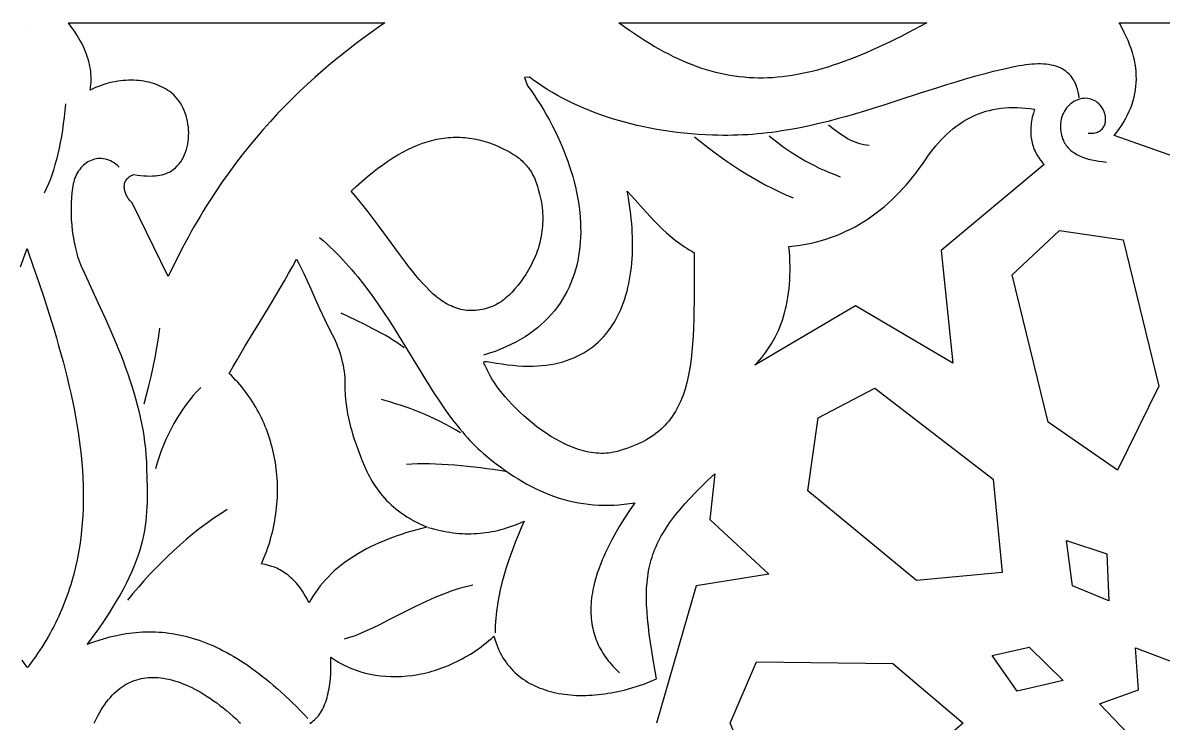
# Model space of a CAD drawing. Extents: x -332 to 348, y -263 to 352.
# Drawn here: x -137.66 to -92.25, y 264.11 to 292 of the extents above; entities that cross this region are included whole.
import ezdxf

# ---------------------------------------------------------------- set-up
doc = ezdxf.new("R2010")
doc.units = 0
doc.layers.add('LAYER_1', color=18, linetype='CONTINUOUS')
doc.layers.add('LAYER_2', color=174, linetype='CONTINUOUS')

msp = doc.modelspace()

# ---------------------------------------------------------------- linework, layer by layer
at = {"layer": 'LAYER_1'}
for points in [[(-123.465, 291.848), (-123.793, 291.616), (-124.118, 291.379), (-124.442, 291.137), (-124.762, 290.889), (-125.08, 290.636), (-125.395, 290.377), (-125.708, 290.112), (-126.017, 289.841), (-126.324, 289.563), (-126.627, 289.279), (-126.927, 288.989), (-127.223, 288.691), (-127.516, 288.386), (-127.806, 288.073), (-128.092, 287.753), (-128.374, 287.425), (-128.652, 287.089), (-128.926, 286.745), (-129.197, 286.392), (-129.463, 286.031), (-129.725, 285.661), (-129.982, 285.281), (-130.235, 284.893), (-130.36, 284.695), (-130.484, 284.495), (-130.606, 284.292), (-130.728, 284.087), (-130.848, 283.879), (-130.967, 283.669), (-131.085, 283.456), (-131.201, 283.241), (-131.316, 283.023), (-131.431, 282.803), (-131.543, 282.58), (-131.655, 282.354), (-131.765, 282.126), (-131.874, 281.895), (-133.315, 284.831), (-133.351, 284.867), (-133.386, 284.904), (-133.418, 284.942), (-133.448, 284.981), (-133.476, 285.021), (-133.502, 285.062), (-133.525, 285.103), (-133.546, 285.144), (-133.564, 285.186), (-133.58, 285.228), (-133.594, 285.271), (-133.605, 285.313), (-133.614, 285.355), (-133.619, 285.397), (-133.623, 285.438), (-133.623, 285.479), (-133.621, 285.519), (-133.617, 285.558), (-133.609, 285.597), (-133.599, 285.634), (-133.585, 285.67), (-133.569, 285.705), (-133.55, 285.739), (-133.528, 285.771), (-133.503, 285.802), (-133.475, 285.83), (-133.444, 285.857), (-133.41, 285.882), (-133.372, 285.905), (-133.331, 285.925), (-133.288, 285.943), (-133.24, 285.959), (-133.104, 285.938), (-132.972, 285.921), (-132.847, 285.909), (-132.727, 285.902), (-132.612, 285.899), (-132.503, 285.9), (-132.399, 285.906), (-132.299, 285.916), (-132.205, 285.931), (-132.115, 285.95), (-132.03, 285.974), (-131.95, 286.002), (-131.874, 286.034), (-131.802, 286.071), (-131.734, 286.112), (-131.671, 286.158), (-131.588, 286.227), (-131.512, 286.303), (-131.442, 286.383), (-131.377, 286.469), (-131.319, 286.559), (-131.267, 286.653), (-131.221, 286.751), (-131.181, 286.852), (-131.147, 286.957), (-131.118, 287.064), (-131.095, 287.173), (-131.078, 287.283), (-131.066, 287.396), (-131.06, 287.509), (-131.059, 287.623), (-131.064, 287.737), (-131.073, 287.85), (-131.088, 287.964), (-131.109, 288.076), (-131.134, 288.186), (-131.164, 288.295), (-131.2, 288.402), (-131.24, 288.506), (-131.285, 288.607), (-131.335, 288.705), (-131.39, 288.799), (-131.449, 288.889), (-131.513, 288.974), (-131.582, 289.054), (-131.655, 289.129), (-131.732, 289.198), (-131.814, 289.26), (-131.887, 289.31), (-131.962, 289.357), (-132.04, 289.401), (-132.121, 289.442), (-132.204, 289.481), (-132.289, 289.517), (-132.376, 289.55), (-132.466, 289.58), (-132.557, 289.607), (-132.65, 289.631), (-132.745, 289.652), (-132.842, 289.67), (-132.941, 289.685), (-133.04, 289.697), (-133.142, 289.705), (-133.244, 289.711), (-133.348, 289.713), (-133.453, 289.712), (-133.559, 289.707), (-133.666, 289.699), (-133.774, 289.688), (-133.882, 289.673), (-133.991, 289.654), (-134.101, 289.632), (-134.211, 289.607), (-134.321, 289.577), (-134.432, 289.545), (-134.543, 289.508), (-134.654, 289.467), (-134.765, 289.423), (-134.875, 289.375), (-134.986, 289.323), (-134.968, 289.429), (-134.956, 289.535), (-134.948, 289.64), (-134.945, 289.744), (-134.946, 289.848), (-134.951, 289.952), (-134.961, 290.055), (-134.974, 290.157), (-134.991, 290.258), (-135.012, 290.359), (-135.037, 290.459), (-135.065, 290.558), (-135.096, 290.656), (-135.13, 290.753), (-135.167, 290.849), (-135.207, 290.944), (-135.249, 291.038), (-135.294, 291.132), (-135.341, 291.223), (-135.39, 291.314), (-135.494, 291.492), (-135.605, 291.665), (-135.722, 291.832), (-135.843, 291.994), (-135.847, 292), (-123.244, 292)], [(-102.169, 291.73), (-102.419, 291.599), (-102.665, 291.472), (-102.909, 291.35), (-103.149, 291.232), (-103.386, 291.119), (-103.62, 291.011), (-103.851, 290.907), (-104.079, 290.807), (-104.304, 290.712), (-104.527, 290.622), (-104.747, 290.536), (-104.965, 290.455), (-105.181, 290.379), (-105.394, 290.307), (-105.605, 290.24), (-105.813, 290.178), (-106.02, 290.12), (-106.225, 290.067), (-106.428, 290.019), (-106.63, 289.975), (-106.829, 289.937), (-107.027, 289.903), (-107.224, 289.874), (-107.42, 289.849), (-107.614, 289.83), (-107.807, 289.815), (-107.998, 289.805), (-108.189, 289.8), (-108.379, 289.8), (-108.568, 289.805), (-108.757, 289.815), (-108.945, 289.829), (-109.132, 289.849), (-109.319, 289.874), (-109.505, 289.903), (-109.692, 289.938), (-109.878, 289.977), (-110.064, 290.021), (-110.25, 290.071), (-110.436, 290.126), (-110.623, 290.185), (-110.81, 290.25), (-110.997, 290.32), (-111.184, 290.395), (-111.373, 290.475), (-111.562, 290.56), (-111.751, 290.65), (-111.942, 290.745), (-112.133, 290.846), (-112.326, 290.952), (-112.52, 291.063), (-112.715, 291.179), (-112.911, 291.301), (-113.109, 291.427), (-113.308, 291.559), (-113.509, 291.696), (-113.711, 291.839), (-113.916, 291.987), (-113.933, 292), (-101.668, 292)], [(-98.071, 288.627), (-97.901, 288.619), (-97.728, 288.605), (-97.552, 288.585), (-97.372, 288.558), (-97.423, 288.396), (-97.464, 288.237), (-97.481, 288.158), (-97.495, 288.081), (-97.507, 288.004), (-97.516, 287.929), (-97.523, 287.854), (-97.528, 287.779), (-97.529, 287.706), (-97.529, 287.633), (-97.526, 287.562), (-97.52, 287.491), (-97.512, 287.421), (-97.501, 287.352), (-97.488, 287.283), (-97.473, 287.216), (-97.455, 287.149), (-97.434, 287.083), (-97.411, 287.018), (-97.385, 286.954), (-97.357, 286.89), (-97.327, 286.827), (-97.294, 286.766), (-97.258, 286.705), (-97.22, 286.644), (-97.18, 286.585), (-97.137, 286.527), (-97.091, 286.469), (-97.043, 286.412), (-96.993, 286.356), (-101.088, 282.931), (-100.633, 278.445), (-104.5, 280.728), (-108.519, 278.363), (-108.423, 278.463), (-108.331, 278.565), (-108.241, 278.671), (-108.154, 278.779), (-108.071, 278.889), (-107.99, 279.003), (-107.913, 279.12), (-107.839, 279.239), (-107.769, 279.362), (-107.702, 279.487), (-107.638, 279.616), (-107.577, 279.748), (-107.521, 279.883), (-107.467, 280.021), (-107.417, 280.162), (-107.371, 280.307), (-107.328, 280.454), (-107.289, 280.606), (-107.254, 280.76), (-107.223, 280.918), (-107.195, 281.08), (-107.171, 281.244), (-107.151, 281.413), (-107.135, 281.585), (-107.123, 281.76), (-107.115, 281.94), (-107.111, 282.123), (-107.111, 282.309), (-107.116, 282.5), (-107.124, 282.694), (-107.137, 282.892), (-107.154, 283.094), (-106.927, 283.118), (-106.704, 283.149), (-106.486, 283.187), (-106.271, 283.23), (-106.061, 283.279), (-105.855, 283.334), (-105.653, 283.396), (-105.455, 283.462), (-105.261, 283.535), (-105.07, 283.613), (-104.884, 283.696), (-104.701, 283.785), (-104.521, 283.879), (-104.346, 283.979), (-104.174, 284.083), (-104.005, 284.193), (-103.839, 284.307), (-103.677, 284.426), (-103.519, 284.55), (-103.363, 284.678), (-103.211, 284.811), (-103.061, 284.949), (-102.915, 285.091), (-102.771, 285.237), (-102.631, 285.387), (-102.493, 285.541), (-102.358, 285.699), (-102.225, 285.861), (-102.096, 286.027), (-101.968, 286.197), (-101.844, 286.37), (-101.721, 286.547), (-101.621, 286.691), (-101.518, 286.831), (-101.414, 286.966), (-101.308, 287.096), (-101.2, 287.221), (-101.091, 287.342), (-100.979, 287.457), (-100.865, 287.567), (-100.749, 287.672), (-100.631, 287.772), (-100.51, 287.866), (-100.388, 287.956), (-100.263, 288.04), (-100.135, 288.118), (-100.006, 288.192), (-99.873, 288.259), (-99.738, 288.322), (-99.601, 288.378), (-99.461, 288.429), (-99.318, 288.475), (-99.172, 288.514), (-99.024, 288.548), (-98.873, 288.576), (-98.718, 288.598), (-98.561, 288.614), (-98.401, 288.625), (-98.237, 288.629)], [(-120.337, 287.445), (-120.244, 287.442), (-120.151, 287.437), (-120.057, 287.43), (-119.964, 287.42), (-119.871, 287.409), (-119.778, 287.394), (-119.685, 287.378), (-119.498, 287.338), (-119.311, 287.289), (-119.124, 287.231), (-118.936, 287.163), (-118.748, 287.087), (-118.56, 287.001), (-118.37, 286.907), (-118.282, 286.859), (-118.199, 286.81), (-118.119, 286.76), (-118.044, 286.71), (-117.973, 286.658), (-117.905, 286.605), (-117.842, 286.552), (-117.782, 286.498), (-117.725, 286.443), (-117.671, 286.388), (-117.621, 286.332), (-117.574, 286.276), (-117.53, 286.22), (-117.489, 286.163), (-117.414, 286.049), (-117.349, 285.935), (-117.293, 285.821), (-117.245, 285.708), (-117.203, 285.597), (-117.167, 285.487), (-117.136, 285.381), (-117.084, 285.178), (-117.058, 285.068), (-117.036, 284.958), (-117.016, 284.849), (-117, 284.74), (-116.986, 284.632), (-116.975, 284.525), (-116.968, 284.419), (-116.963, 284.314), (-116.961, 284.209), (-116.961, 284.105), (-116.965, 284.002), (-116.971, 283.899), (-116.98, 283.797), (-116.991, 283.696), (-117.006, 283.595), (-117.023, 283.495), (-117.043, 283.396), (-117.065, 283.297), (-117.09, 283.199), (-117.117, 283.102), (-117.147, 283.005), (-117.18, 282.909), (-117.215, 282.814), (-117.252, 282.719), (-117.292, 282.625), (-117.335, 282.531), (-117.38, 282.438), (-117.427, 282.346), (-117.477, 282.254), (-117.529, 282.162), (-117.639, 281.981), (-117.741, 281.827), (-117.846, 281.678), (-117.954, 281.536), (-118.066, 281.401), (-118.181, 281.273), (-118.24, 281.212), (-118.301, 281.154), (-118.362, 281.097), (-118.425, 281.043), (-118.489, 280.992), (-118.555, 280.942), (-118.621, 280.895), (-118.69, 280.851), (-118.759, 280.81), (-118.831, 280.771), (-118.904, 280.734), (-118.978, 280.701), (-119.054, 280.671), (-119.132, 280.643), (-119.212, 280.619), (-119.293, 280.598), (-119.376, 280.58), (-119.462, 280.565), (-119.549, 280.553), (-119.638, 280.545), (-119.73, 280.541), (-119.823, 280.54), (-119.906, 280.543), (-119.988, 280.549), (-120.069, 280.559), (-120.149, 280.572), (-120.228, 280.589), (-120.307, 280.609), (-120.384, 280.633), (-120.461, 280.66), (-120.537, 280.69), (-120.612, 280.723), (-120.686, 280.76), (-120.76, 280.799), (-120.833, 280.841), (-120.906, 280.886), (-120.978, 280.934), (-121.049, 280.985), (-121.12, 281.038), (-121.191, 281.094), (-121.331, 281.213), (-121.47, 281.342), (-121.607, 281.48), (-121.744, 281.626), (-121.881, 281.78), (-122.017, 281.942), (-122.153, 282.111), (-122.29, 282.285), (-122.428, 282.466), (-122.706, 282.842), (-123.285, 283.64), (-123.59, 284.053), (-123.747, 284.261), (-123.908, 284.469), (-124.073, 284.678), (-124.242, 284.885), (-124.416, 285.091), (-124.595, 285.296), (-124.378, 285.496), (-124.164, 285.686), (-123.953, 285.866), (-123.744, 286.036), (-123.537, 286.196), (-123.332, 286.347), (-123.129, 286.488), (-122.928, 286.619), (-122.728, 286.74), (-122.531, 286.851), (-122.334, 286.953), (-122.139, 287.045), (-121.946, 287.128), (-121.753, 287.201), (-121.562, 287.264), (-121.372, 287.318), (-121.182, 287.362), (-121.088, 287.381), (-120.994, 287.397), (-120.899, 287.411), (-120.805, 287.422), (-120.712, 287.431), (-120.618, 287.438), (-120.524, 287.443), (-120.431, 287.445)], [(-113.283, 284.949), (-112.973, 284.606), (-112.664, 284.269), (-112.508, 284.105), (-112.351, 283.945), (-112.19, 283.788), (-112.026, 283.636), (-111.858, 283.488), (-111.684, 283.347), (-111.505, 283.211), (-111.413, 283.146), (-111.32, 283.082), (-111.224, 283.02), (-111.127, 282.96), (-111.028, 282.902), (-110.926, 282.846), (-110.93, 281.267), (-110.933, 280.898), (-110.938, 280.54), (-110.946, 280.192), (-110.958, 279.854), (-110.974, 279.527), (-110.995, 279.211), (-111.021, 278.905), (-111.054, 278.609), (-111.093, 278.324), (-111.116, 278.186), (-111.14, 278.05), (-111.167, 277.916), (-111.196, 277.786), (-111.226, 277.657), (-111.26, 277.532), (-111.295, 277.409), (-111.334, 277.289), (-111.374, 277.172), (-111.418, 277.057), (-111.464, 276.944), (-111.513, 276.835), (-111.565, 276.728), (-111.619, 276.624), (-111.677, 276.522), (-111.738, 276.423), (-111.803, 276.327), (-111.87, 276.233), (-111.941, 276.142), (-112.016, 276.054), (-112.094, 275.968), (-112.176, 275.885), (-112.261, 275.805), (-112.351, 275.727), (-112.444, 275.652), (-112.541, 275.579), (-112.643, 275.51), (-112.748, 275.443), (-112.858, 275.378), (-112.972, 275.317), (-113.09, 275.258), (-113.213, 275.201), (-113.341, 275.148), (-113.473, 275.097), (-113.61, 275.048), (-113.752, 275.003), (-113.899, 274.96), (-114.051, 274.92), (-114.147, 274.898), (-114.244, 274.88), (-114.341, 274.867), (-114.439, 274.859), (-114.538, 274.854), (-114.637, 274.854), (-114.737, 274.857), (-114.837, 274.864), (-114.937, 274.875), (-115.037, 274.89), (-115.138, 274.908), (-115.239, 274.929), (-115.34, 274.954), (-115.441, 274.982), (-115.542, 275.013), (-115.643, 275.047), (-115.744, 275.084), (-115.844, 275.124), (-115.945, 275.167), (-116.044, 275.212), (-116.144, 275.26), (-116.243, 275.31), (-116.439, 275.416), (-116.633, 275.531), (-116.824, 275.654), (-117.011, 275.783), (-117.194, 275.917), (-117.372, 276.057), (-117.546, 276.201), (-117.714, 276.348), (-117.876, 276.498), (-118.031, 276.649), (-118.18, 276.801), (-118.321, 276.953), (-118.454, 277.104), (-118.579, 277.254), (-118.694, 277.401), (-118.801, 277.544), (-118.897, 277.684), (-118.983, 277.818), (-119.058, 277.946), (-119.122, 278.068), (-119.174, 278.182), (-119.2, 278.241), (-119.226, 278.294), (-119.272, 278.381), (-119.289, 278.416), (-119.301, 278.446), (-119.305, 278.47), (-119.304, 278.48), (-119.301, 278.488), (-119.296, 278.496), (-119.287, 278.502), (-119.262, 278.509), (-119.225, 278.512), (-119.173, 278.51), (-119.106, 278.503), (-119.022, 278.49), (-118.799, 278.452), (-118.578, 278.415), (-118.362, 278.385), (-118.152, 278.361), (-117.946, 278.343), (-117.746, 278.332), (-117.55, 278.327), (-117.36, 278.328), (-117.175, 278.336), (-116.994, 278.349), (-116.819, 278.368), (-116.648, 278.393), (-116.482, 278.423), (-116.321, 278.459), (-116.165, 278.501), (-116.013, 278.548), (-115.866, 278.6), (-115.724, 278.657), (-115.586, 278.719), (-115.453, 278.786), (-115.324, 278.858), (-115.2, 278.935), (-115.08, 279.016), (-114.965, 279.102), (-114.854, 279.193), (-114.747, 279.287), (-114.645, 279.386), (-114.547, 279.489), (-114.453, 279.596), (-114.364, 279.707), (-114.279, 279.822), (-114.197, 279.941), (-114.12, 280.063), (-114.047, 280.189), (-113.978, 280.318), (-113.913, 280.451), (-113.852, 280.586), (-113.795, 280.725), (-113.741, 280.867), (-113.692, 281.012), (-113.646, 281.16), (-113.604, 281.31), (-113.566, 281.464), (-113.532, 281.619), (-113.501, 281.777), (-113.474, 281.938), (-113.45, 282.1), (-113.43, 282.265), (-113.414, 282.432), (-113.401, 282.601), (-113.391, 282.771), (-113.385, 282.944), (-113.382, 283.117), (-113.383, 283.293), (-113.387, 283.47), (-113.394, 283.648), (-113.404, 283.828), (-113.418, 284.008), (-113.435, 284.19), (-113.455, 284.372), (-113.477, 284.556), (-113.503, 284.74), (-113.532, 284.925), (-113.564, 285.11), (-113.599, 285.296)], [(-93.841, 283.36), (-92.433, 277.529), (-94.074, 274.184), (-96.837, 276.103), (-98.267, 281.962), (-96.385, 283.733)], [(-126.685, 282.448), (-126.614, 282.307), (-126.478, 282.023), (-126.343, 281.726), (-126.2, 281.403), (-126.039, 281.04), (-125.848, 280.624), (-125.619, 280.142), (-125.486, 279.872), (-125.34, 279.581), (-125.284, 279.466), (-125.23, 279.349), (-125.179, 279.23), (-125.131, 279.11), (-125.086, 278.989), (-125.045, 278.866), (-125.007, 278.742), (-124.972, 278.618), (-124.941, 278.494), (-124.913, 278.369), (-124.89, 278.244), (-124.871, 278.12), (-124.856, 277.996), (-124.845, 277.873), (-124.839, 277.751), (-124.837, 277.631), (-124.835, 277.412), (-124.826, 277.201), (-124.811, 276.999), (-124.791, 276.804), (-124.765, 276.616), (-124.734, 276.433), (-124.698, 276.256), (-124.658, 276.083), (-124.615, 275.914), (-124.567, 275.748), (-124.517, 275.584), (-124.464, 275.422), (-124.352, 275.099), (-124.234, 274.774), (-124.151, 274.556), (-124.062, 274.342), (-123.965, 274.133), (-123.914, 274.03), (-123.861, 273.928), (-123.805, 273.827), (-123.747, 273.728), (-123.686, 273.629), (-123.623, 273.532), (-123.557, 273.437), (-123.487, 273.343), (-123.415, 273.25), (-123.339, 273.158), (-123.259, 273.068), (-123.177, 272.98), (-123.09, 272.893), (-122.999, 272.808), (-122.905, 272.724), (-122.806, 272.642), (-122.703, 272.562), (-122.596, 272.483), (-122.484, 272.406), (-122.367, 272.331), (-122.246, 272.258), (-122.12, 272.186), (-121.988, 272.117), (-121.851, 272.049), (-121.709, 271.984), (-121.561, 271.92), (-121.769, 271.868), (-121.973, 271.813), (-122.173, 271.756), (-122.37, 271.697), (-122.564, 271.635), (-122.754, 271.57), (-122.94, 271.503), (-123.122, 271.434), (-123.301, 271.362), (-123.476, 271.287), (-123.647, 271.209), (-123.814, 271.129), (-123.977, 271.046), (-124.136, 270.96), (-124.292, 270.872), (-124.443, 270.78), (-124.59, 270.686), (-124.732, 270.589), (-124.871, 270.489), (-125.005, 270.386), (-125.135, 270.279), (-125.26, 270.17), (-125.381, 270.058), (-125.498, 269.942), (-125.61, 269.824), (-125.717, 269.702), (-125.82, 269.577), (-125.918, 269.449), (-126.011, 269.317), (-126.1, 269.182), (-126.184, 269.044), (-126.263, 268.902), (-126.31, 268.995), (-126.357, 269.084), (-126.406, 269.17), (-126.456, 269.253), (-126.506, 269.333), (-126.558, 269.409), (-126.61, 269.483), (-126.663, 269.553), (-126.717, 269.621), (-126.772, 269.685), (-126.827, 269.747), (-126.884, 269.805), (-126.941, 269.861), (-126.999, 269.915), (-127.058, 269.965), (-127.117, 270.013), (-127.177, 270.058), (-127.238, 270.101), (-127.3, 270.141), (-127.362, 270.178), (-127.425, 270.213), (-127.488, 270.246), (-127.553, 270.276), (-127.618, 270.304), (-127.683, 270.33), (-127.749, 270.354), (-127.883, 270.395), (-128.02, 270.427), (-128.159, 270.452), (-128.102, 270.583), (-128.048, 270.714), (-127.997, 270.846), (-127.949, 270.977), (-127.903, 271.109), (-127.86, 271.241), (-127.819, 271.373), (-127.782, 271.505), (-127.746, 271.637), (-127.714, 271.769), (-127.684, 271.902), (-127.656, 272.034), (-127.631, 272.166), (-127.609, 272.297), (-127.589, 272.429), (-127.572, 272.561), (-127.557, 272.692), (-127.545, 272.823), (-127.535, 272.954), (-127.528, 273.084), (-127.523, 273.214), (-127.521, 273.344), (-127.521, 273.473), (-127.524, 273.602), (-127.528, 273.731), (-127.536, 273.859), (-127.545, 273.986), (-127.557, 274.113), (-127.572, 274.239), (-127.588, 274.365), (-127.607, 274.49), (-127.629, 274.614), (-127.652, 274.737), (-127.678, 274.86), (-127.706, 274.982), (-127.737, 275.103), (-127.769, 275.224), (-127.804, 275.343), (-127.841, 275.462), (-127.881, 275.579), (-127.922, 275.696), (-127.966, 275.811), (-128.011, 275.926), (-128.059, 276.039), (-128.109, 276.152), (-128.162, 276.263), (-128.216, 276.373), (-128.272, 276.482), (-128.331, 276.59), (-128.391, 276.696), (-128.454, 276.801), (-128.518, 276.905), (-128.585, 277.008), (-128.654, 277.109), (-128.724, 277.209), (-128.797, 277.307), (-128.872, 277.404), (-128.948, 277.499), (-129.027, 277.593), (-129.107, 277.685), (-129.189, 277.775), (-129.274, 277.864), (-129.36, 277.951), (-129.448, 278.037), (-129.294, 278.307), (-129.135, 278.581), (-128.805, 279.137), (-128.111, 280.276), (-127.759, 280.854), (-127.413, 281.434), (-127.244, 281.724), (-127.079, 282.014), (-126.917, 282.303), (-126.761, 282.591)], [(-99.021, 273.827), (-98.663, 270.112), (-102.083, 269.795), (-106.408, 273.357), (-105.987, 276.27), (-103.736, 277.45)], [(-94.497, 270.85), (-94.415, 268.984), (-95.868, 269.579), (-96.098, 271.388)], [(-90.036, 266.433), (-88.442, 266.842), (-88.734, 265.199), (-87.254, 264.472), (-88.518, 263.403), (-87.844, 261.88), (-89.488, 261.886), (-89.936, 260.279), (-91.191, 261.358), (-92.551, 260.42), (-92.83, 262.066), (-94.465, 262.235), (-93.638, 263.678), (-94.784, 264.875), (-93.236, 265.44), (-93.356, 267.106), (-91.814, 266.529), (-90.852, 267.883)], [(-96.235, 265.803), (-98.064, 265.381), (-99.065, 266.808), (-97.59, 267.137)], [(-103.013, 266.486), (-100.221, 264.109), (-103.013, 261.731), (-108.445, 261.659), (-109.496, 264.109), (-108.445, 266.558)]]:
    msp.add_lwpolyline(points, close=True, dxfattribs=at)
for points in [[(-91.383, 286.513), (-94.202, 287.509), (-94.097, 287.648), (-93.998, 287.786), (-93.906, 287.925), (-93.821, 288.063), (-93.742, 288.202), (-93.67, 288.341), (-93.605, 288.481), (-93.546, 288.62), (-93.494, 288.76), (-93.449, 288.901), (-93.411, 289.043), (-93.379, 289.185), (-93.354, 289.328), (-93.336, 289.471), (-93.325, 289.616), (-93.32, 289.762), (-93.323, 289.909), (-93.332, 290.057), (-93.348, 290.206), (-93.371, 290.356), (-93.4, 290.509), (-93.437, 290.662), (-93.48, 290.817), (-93.531, 290.974), (-93.588, 291.133), (-93.652, 291.293), (-93.723, 291.455), (-93.801, 291.62), (-93.886, 291.786), (-93.978, 291.955), (-94.004, 292), (-88.01, 292)], [(-137.751, 282.281), (-137.532, 282.908), (-137.497, 283.007), (-137.465, 282.918), (-137.246, 282.29), (-137.03, 281.661), (-136.82, 281.031), (-136.617, 280.4), (-136.422, 279.768), (-136.328, 279.454), (-136.237, 279.139), (-136.149, 278.824), (-136.063, 278.509), (-135.981, 278.195), (-135.903, 277.881), (-135.828, 277.568), (-135.757, 277.255), (-135.689, 276.943), (-135.626, 276.631), (-135.568, 276.32), (-135.513, 276.01), (-135.464, 275.7), (-135.419, 275.392), (-135.379, 275.084), (-135.345, 274.778), (-135.315, 274.472), (-135.292, 274.168), (-135.274, 273.864), (-135.262, 273.562), (-135.256, 273.262), (-135.256, 272.962), (-135.262, 272.664), (-135.275, 272.368), (-135.295, 272.072), (-135.321, 271.779), (-135.355, 271.486), (-135.395, 271.196), (-135.443, 270.906), (-135.499, 270.619), (-135.562, 270.332), (-135.633, 270.048), (-135.713, 269.762), (-135.754, 269.624), (-135.799, 269.483), (-135.846, 269.343), (-135.894, 269.203), (-135.945, 269.063), (-135.999, 268.924), (-136.054, 268.786), (-136.111, 268.647), (-136.171, 268.509), (-136.233, 268.372), (-136.298, 268.234), (-136.364, 268.098), (-136.433, 267.961), (-136.505, 267.825), (-136.579, 267.689), (-136.655, 267.554), (-136.734, 267.419), (-136.815, 267.284), (-136.899, 267.15), (-136.985, 267.016), (-137.074, 266.882), (-137.165, 266.749), (-137.259, 266.616), (-137.356, 266.483), (-137.456, 266.351), (-137.477, 266.323), (-137.499, 266.351), (-137.599, 266.484), (-137.696, 266.616)], [(-126.221, 264.109), (-126.229, 264.114), (-126.213, 264.114), (-126.154, 264.153), (-126.098, 264.197), (-126.044, 264.243), (-125.992, 264.293), (-125.943, 264.346), (-125.896, 264.403), (-125.852, 264.462), (-125.809, 264.525), (-125.769, 264.59), (-125.731, 264.659), (-125.696, 264.73), (-125.662, 264.804), (-125.631, 264.881), (-125.602, 264.96), (-125.574, 265.042), (-125.549, 265.126), (-125.526, 265.212), (-125.505, 265.301), (-125.486, 265.392), (-125.468, 265.485), (-125.439, 265.677), (-125.417, 265.876), (-125.402, 266.082), (-125.394, 266.294), (-125.392, 266.512), (-125.396, 266.735), (-125.321, 266.682), (-125.245, 266.631), (-125.166, 266.581), (-125.087, 266.534), (-125.005, 266.488), (-124.922, 266.444), (-124.838, 266.401), (-124.752, 266.361), (-124.665, 266.322), (-124.576, 266.285), (-124.395, 266.218), (-124.209, 266.158), (-124.018, 266.106), (-123.823, 266.062), (-123.624, 266.026), (-123.421, 265.998), (-123.216, 265.979), (-123.007, 265.968), (-122.795, 265.966), (-122.581, 265.973), (-122.365, 265.989), (-122.147, 266.014), (-121.928, 266.048), (-121.818, 266.069), (-121.708, 266.092), (-121.598, 266.117), (-121.488, 266.145), (-121.377, 266.175), (-121.266, 266.208), (-121.156, 266.243), (-121.045, 266.281), (-120.935, 266.321), (-120.824, 266.363), (-120.714, 266.408), (-120.604, 266.456), (-120.494, 266.506), (-120.385, 266.559), (-120.275, 266.614), (-120.167, 266.672), (-120.058, 266.732), (-119.95, 266.796), (-119.842, 266.861), (-119.735, 266.93), (-119.629, 267.001), (-119.523, 267.075), (-119.418, 267.152), (-119.313, 267.231), (-119.209, 267.313), (-119.106, 267.398), (-119.004, 267.486), (-118.902, 267.576), (-118.869, 267.457), (-118.833, 267.342), (-118.793, 267.229), (-118.75, 267.12), (-118.703, 267.015), (-118.653, 266.912), (-118.6, 266.813), (-118.544, 266.716), (-118.485, 266.623), (-118.423, 266.533), (-118.358, 266.447), (-118.29, 266.363), (-118.22, 266.283), (-118.146, 266.205), (-118.07, 266.131), (-117.992, 266.059), (-117.91, 265.991), (-117.827, 265.926), (-117.741, 265.864), (-117.652, 265.804), (-117.562, 265.748), (-117.469, 265.694), (-117.374, 265.644), (-117.277, 265.596), (-117.178, 265.551), (-117.077, 265.51), (-116.974, 265.471), (-116.869, 265.434), (-116.763, 265.401), (-116.654, 265.371), (-116.545, 265.343), (-116.433, 265.318), (-116.32, 265.295), (-116.206, 265.276), (-116.09, 265.259), (-115.973, 265.245), (-115.855, 265.233), (-115.736, 265.225), (-115.615, 265.218), (-115.494, 265.215), (-115.371, 265.214), (-115.248, 265.215), (-115.123, 265.22), (-114.998, 265.226), (-114.872, 265.236), (-114.746, 265.247), (-114.618, 265.262), (-114.491, 265.278), (-114.363, 265.298), (-114.234, 265.319), (-114.105, 265.343), (-113.976, 265.37), (-113.847, 265.399), (-113.717, 265.43), (-113.458, 265.5), (-113.199, 265.578), (-112.94, 265.666), (-112.683, 265.763), (-112.427, 265.869), (-112.497, 266.259), (-112.561, 266.631), (-112.619, 266.987), (-112.671, 267.328), (-112.716, 267.653), (-112.754, 267.965), (-112.785, 268.264), (-112.808, 268.551), (-112.822, 268.826), (-112.829, 269.091), (-112.829, 269.22), (-112.826, 269.346), (-112.822, 269.47), (-112.815, 269.593), (-112.805, 269.713), (-112.793, 269.831), (-112.779, 269.948), (-112.762, 270.063), (-112.743, 270.177), (-112.721, 270.289), (-112.696, 270.4), (-112.669, 270.51), (-112.639, 270.618), (-112.606, 270.726), (-112.571, 270.833), (-112.532, 270.939), (-112.491, 271.044), (-112.447, 271.149), (-112.399, 271.253), (-112.349, 271.358), (-112.295, 271.461), (-112.239, 271.565), (-112.179, 271.669), (-112.116, 271.773), (-112.05, 271.877), (-111.98, 271.981), (-111.907, 272.086), (-111.831, 272.191), (-111.751, 272.298), (-111.668, 272.404), (-111.491, 272.621), (-111.299, 272.841), (-111.093, 273.067), (-110.871, 273.299), (-110.634, 273.538), (-110.381, 273.785), (-110.111, 274.041), (-110.307, 272.221), (-107.956, 270.044), (-110.856, 269.585), (-112.433, 264.109)], [(-134.824, 264.109), (-134.812, 264.137), (-134.747, 264.272), (-134.681, 264.401), (-134.613, 264.524), (-134.544, 264.641), (-134.473, 264.752), (-134.401, 264.857), (-134.328, 264.957), (-134.254, 265.05), (-134.178, 265.138), (-134.102, 265.221), (-134.025, 265.298), (-133.948, 265.37), (-133.869, 265.437), (-133.79, 265.499), (-133.71, 265.557), (-133.629, 265.61), (-133.547, 265.658), (-133.465, 265.702), (-133.381, 265.743), (-133.297, 265.779), (-133.211, 265.811), (-133.124, 265.839), (-133.036, 265.864), (-132.947, 265.884), (-132.855, 265.901), (-132.763, 265.914), (-132.669, 265.924), (-132.573, 265.929), (-132.475, 265.931), (-132.375, 265.929), (-132.274, 265.923), (-132.171, 265.912), (-132.066, 265.898), (-131.96, 265.88), (-131.852, 265.857), (-131.742, 265.831), (-131.63, 265.8), (-131.517, 265.765), (-131.403, 265.725), (-131.287, 265.682), (-131.169, 265.634), (-131.051, 265.581), (-130.931, 265.525), (-130.81, 265.463), (-130.688, 265.398), (-130.565, 265.328), (-130.442, 265.254), (-130.317, 265.175), (-130.192, 265.092), (-130.066, 265.005), (-129.94, 264.914), (-129.813, 264.818), (-129.685, 264.718), (-129.558, 264.614), (-129.43, 264.505), (-129.302, 264.392), (-129.174, 264.276), (-129.046, 264.155), (-128.998, 264.109)]]:
    msp.add_lwpolyline(points, dxfattribs=at)
at = {"layer": 'LAYER_2'}
for points in [[(-137.507, 291.866), (-137.502, 291.866)], [(-95.594, 289.01), (-95.613, 289.132), (-95.637, 289.248), (-95.666, 289.357), (-95.699, 289.46), (-95.738, 289.557), (-95.78, 289.648), (-95.827, 289.732), (-95.879, 289.811), (-95.935, 289.884), (-95.995, 289.951), (-96.06, 290.012), (-96.128, 290.068), (-96.201, 290.119), (-96.277, 290.165), (-96.358, 290.205), (-96.442, 290.241), (-96.53, 290.272), (-96.622, 290.298), (-96.717, 290.319), (-96.816, 290.336), (-96.919, 290.349), (-97.025, 290.357), (-97.134, 290.361), (-97.246, 290.361), (-97.362, 290.357), (-97.48, 290.35), (-97.602, 290.339), (-97.727, 290.324), (-97.854, 290.306), (-97.985, 290.284), (-98.118, 290.259), (-98.254, 290.232), (-98.638, 290.146), (-99.019, 290.055), (-99.396, 289.958), (-99.771, 289.856), (-100.143, 289.751), (-100.513, 289.641), (-100.88, 289.529), (-101.246, 289.414), (-101.974, 289.181), (-102.697, 288.945), (-103.419, 288.712), (-103.78, 288.598), (-104.141, 288.486), (-104.503, 288.377), (-104.866, 288.273), (-105.23, 288.172), (-105.596, 288.076), (-105.963, 287.986), (-106.332, 287.902), (-106.704, 287.824), (-107.078, 287.754), (-107.454, 287.692), (-107.644, 287.664), (-107.834, 287.638), (-108.026, 287.614), (-108.218, 287.593), (-108.411, 287.574), (-108.605, 287.558), (-108.799, 287.544), (-108.995, 287.533), (-109.192, 287.525), (-109.39, 287.519), (-109.589, 287.516), (-109.79, 287.517), (-109.991, 287.52), (-110.194, 287.526), (-110.484, 287.54), (-110.771, 287.558), (-111.055, 287.58), (-111.335, 287.607), (-111.612, 287.638), (-111.885, 287.673), (-112.154, 287.713), (-112.42, 287.757), (-112.682, 287.805), (-112.941, 287.857), (-113.196, 287.913), (-113.447, 287.973), (-113.695, 288.037), (-113.939, 288.105), (-114.179, 288.177), (-114.415, 288.253), (-114.647, 288.333), (-114.876, 288.416), (-115.101, 288.504), (-115.322, 288.595), (-115.539, 288.69), (-115.752, 288.788), (-115.961, 288.89), (-116.167, 288.996), (-116.368, 289.105), (-116.565, 289.218), (-116.759, 289.334), (-116.948, 289.454), (-117.133, 289.577), (-117.315, 289.703), (-117.492, 289.833), (-117.684, 289.823), (-117.563, 289.49), (-117.426, 289.299), (-117.294, 289.106), (-117.166, 288.911), (-117.042, 288.715), (-116.921, 288.517), (-116.805, 288.318), (-116.694, 288.118), (-116.586, 287.917), (-116.483, 287.714), (-116.385, 287.511), (-116.291, 287.308), (-116.201, 287.103), (-116.116, 286.899), (-116.036, 286.694), (-115.961, 286.488), (-115.891, 286.283), (-115.825, 286.078), (-115.765, 285.873), (-115.709, 285.668), (-115.659, 285.463), (-115.614, 285.259), (-115.574, 285.056), (-115.54, 284.853), (-115.511, 284.652), (-115.487, 284.451), (-115.469, 284.251), (-115.456, 284.053), (-115.45, 283.856), (-115.449, 283.661), (-115.454, 283.467), (-115.464, 283.275), (-115.481, 283.084), (-115.504, 282.896), (-115.532, 282.71), (-115.567, 282.526), (-115.608, 282.344), (-115.656, 282.165), (-115.709, 281.988), (-115.77, 281.814), (-115.836, 281.643), (-115.91, 281.475), (-115.989, 281.31), (-116.076, 281.148), (-116.169, 280.99), (-116.27, 280.834), (-116.377, 280.683), (-116.491, 280.535), (-116.612, 280.391), (-116.74, 280.25), (-116.875, 280.114), (-117.018, 279.982), (-117.168, 279.854), (-117.325, 279.731), (-117.49, 279.612), (-117.662, 279.498), (-117.842, 279.389), (-118.03, 279.284), (-118.225, 279.184), (-118.428, 279.09), (-118.639, 279.001), (-118.858, 278.917), (-119.084, 278.839), (-119.319, 278.766)], [(-95.244, 287.611), (-95.181, 287.605), (-95.121, 287.603), (-95.064, 287.605), (-95.01, 287.611), (-94.959, 287.62), (-94.911, 287.632), (-94.867, 287.648), (-94.825, 287.666), (-94.786, 287.688), (-94.751, 287.712), (-94.718, 287.738), (-94.688, 287.767), (-94.661, 287.799), (-94.637, 287.832), (-94.616, 287.867), (-94.597, 287.903), (-94.582, 287.941), (-94.569, 287.981), (-94.559, 288.022), (-94.551, 288.063), (-94.547, 288.106), (-94.545, 288.149), (-94.545, 288.193), (-94.548, 288.237), (-94.554, 288.281), (-94.563, 288.326), (-94.574, 288.37), (-94.587, 288.414), (-94.603, 288.457), (-94.622, 288.5), (-94.642, 288.542), (-94.666, 288.583), (-94.714, 288.655), (-94.766, 288.721), (-94.821, 288.779), (-94.88, 288.829), (-94.941, 288.873), (-95.004, 288.909), (-95.069, 288.939), (-95.135, 288.962), (-95.203, 288.979), (-95.272, 288.989), (-95.341, 288.993), (-95.411, 288.991), (-95.481, 288.983), (-95.55, 288.97), (-95.618, 288.95), (-95.686, 288.925), (-95.752, 288.895), (-95.816, 288.86), (-95.878, 288.819), (-95.938, 288.773), (-95.995, 288.723), (-96.048, 288.668), (-96.099, 288.609), (-96.146, 288.545), (-96.188, 288.477), (-96.226, 288.405), (-96.26, 288.33), (-96.288, 288.25), (-96.311, 288.167), (-96.328, 288.08), (-96.34, 287.99), (-96.344, 287.896), (-96.343, 287.82), (-96.339, 287.744), (-96.331, 287.668), (-96.318, 287.593), (-96.302, 287.519), (-96.282, 287.447), (-96.258, 287.376), (-96.229, 287.307), (-96.204, 287.257), (-96.177, 287.208), (-96.148, 287.161), (-96.117, 287.116), (-96.083, 287.072), (-96.047, 287.031), (-96.01, 286.991), (-95.97, 286.953), (-95.928, 286.916), (-95.884, 286.881), (-95.838, 286.847), (-95.791, 286.816), (-95.69, 286.756), (-95.583, 286.703), (-95.468, 286.655), (-95.348, 286.612), (-95.222, 286.575), (-95.09, 286.542), (-94.953, 286.514), (-94.811, 286.491), (-94.665, 286.471), (-94.514, 286.455)], [(-135.959, 288.774), (-135.987, 288.503), (-136.018, 288.238), (-136.052, 287.979), (-136.089, 287.726), (-136.129, 287.479), (-136.173, 287.238), (-136.22, 287.004), (-136.271, 286.777), (-136.325, 286.557), (-136.383, 286.344), (-136.444, 286.137), (-136.51, 285.938), (-136.579, 285.746), (-136.652, 285.562), (-136.73, 285.385), (-136.812, 285.217)], [(-105.583, 287.942), (-105.39, 287.789), (-105.195, 287.643), (-105.097, 287.573), (-104.999, 287.507), (-104.9, 287.445), (-104.8, 287.386), (-104.699, 287.333), (-104.597, 287.284), (-104.494, 287.241), (-104.39, 287.205), (-104.285, 287.174), (-104.178, 287.151), (-104.07, 287.136), (-103.961, 287.128)], [(-107.948, 287.498), (-107.801, 287.382), (-107.651, 287.267), (-107.499, 287.153), (-107.343, 287.041), (-107.184, 286.931), (-107.021, 286.822), (-106.855, 286.715), (-106.683, 286.611), (-106.508, 286.508), (-106.327, 286.409), (-106.14, 286.312), (-105.948, 286.217), (-105.75, 286.126), (-105.545, 286.038), (-105.334, 285.953), (-105.116, 285.871)], [(-110.919, 287.454), (-110.481, 287.114), (-110.259, 286.946), (-110.035, 286.779), (-109.808, 286.615), (-109.577, 286.453), (-109.343, 286.294), (-109.104, 286.137), (-108.861, 285.984), (-108.612, 285.834), (-108.358, 285.689), (-108.097, 285.547), (-107.83, 285.41), (-107.556, 285.277), (-107.275, 285.15), (-106.986, 285.028)], [(-133.827, 286.245), (-133.894, 286.311), (-133.963, 286.369), (-134.032, 286.42), (-134.102, 286.464), (-134.173, 286.502), (-134.244, 286.533), (-134.316, 286.558), (-134.388, 286.576), (-134.46, 286.589), (-134.531, 286.595), (-134.602, 286.596), (-134.673, 286.592), (-134.743, 286.582), (-134.811, 286.567), (-134.879, 286.546), (-134.945, 286.521), (-135.009, 286.491), (-135.072, 286.457), (-135.133, 286.418), (-135.191, 286.375), (-135.247, 286.328), (-135.301, 286.277), (-135.352, 286.222), (-135.4, 286.164), (-135.445, 286.103), (-135.486, 286.038), (-135.525, 285.97), (-135.559, 285.899), (-135.589, 285.825), (-135.616, 285.749), (-135.638, 285.67), (-135.656, 285.59), (-135.685, 285.414), (-135.708, 285.228), (-135.726, 285.031), (-135.738, 284.826), (-135.744, 284.613), (-135.742, 284.394), (-135.734, 284.171), (-135.718, 283.944), (-135.694, 283.715), (-135.662, 283.486), (-135.622, 283.258), (-135.598, 283.144), (-135.572, 283.031), (-135.544, 282.919), (-135.514, 282.808), (-135.481, 282.698), (-135.446, 282.59), (-135.408, 282.483), (-135.368, 282.378), (-135.325, 282.275), (-135.28, 282.173), (-134.818, 281.185), (-134.592, 280.694), (-134.37, 280.206), (-134.155, 279.72), (-133.949, 279.234), (-133.85, 278.991), (-133.753, 278.748), (-133.66, 278.505), (-133.569, 278.261), (-133.482, 278.018), (-133.399, 277.774), (-133.32, 277.529), (-133.244, 277.284), (-133.173, 277.039), (-133.106, 276.792), (-133.044, 276.545), (-132.987, 276.297), (-132.935, 276.048), (-132.889, 275.799), (-132.848, 275.548), (-132.813, 275.296), (-132.784, 275.042), (-132.761, 274.788), (-132.744, 274.532), (-132.734, 274.274), (-132.724, 273.867), (-132.716, 273.475), (-132.716, 273.093), (-132.719, 272.904), (-132.726, 272.717), (-132.736, 272.53), (-132.751, 272.344), (-132.77, 272.157), (-132.794, 271.969), (-132.824, 271.779), (-132.859, 271.588), (-132.902, 271.394), (-132.951, 271.198), (-133.008, 270.998), (-133.073, 270.794), (-133.147, 270.586), (-133.229, 270.373), (-133.321, 270.155), (-133.423, 269.93), (-133.536, 269.7), (-133.659, 269.462), (-133.794, 269.217), (-133.941, 268.965), (-134.1, 268.703), (-134.272, 268.434), (-134.457, 268.154), (-134.656, 267.865), (-134.87, 267.566), (-135.098, 267.255), (-134.84, 267.349), (-134.583, 267.434), (-134.454, 267.473), (-134.325, 267.509), (-134.196, 267.543), (-134.067, 267.575), (-133.938, 267.604), (-133.809, 267.63), (-133.679, 267.654), (-133.55, 267.676), (-133.421, 267.694), (-133.291, 267.71), (-133.161, 267.724), (-133.031, 267.734), (-132.901, 267.742), (-132.771, 267.747), (-132.641, 267.749), (-132.51, 267.748), (-132.379, 267.744), (-132.248, 267.738), (-132.116, 267.728), (-131.984, 267.715), (-131.852, 267.699), (-131.72, 267.68), (-131.587, 267.658), (-131.454, 267.633), (-131.321, 267.604), (-131.187, 267.572), (-131.053, 267.537), (-130.918, 267.498), (-130.783, 267.457), (-130.647, 267.411), (-130.512, 267.363), (-130.375, 267.311), (-130.238, 267.255), (-130.101, 267.196), (-129.963, 267.133), (-129.825, 267.066), (-129.686, 266.996), (-129.546, 266.923), (-129.406, 266.845), (-129.266, 266.764), (-129.125, 266.679), (-128.983, 266.59), (-128.84, 266.497), (-128.697, 266.4), (-128.553, 266.3), (-128.409, 266.195), (-128.264, 266.086), (-128.118, 265.974), (-127.972, 265.857), (-127.824, 265.736), (-127.676, 265.611), (-127.528, 265.482), (-127.378, 265.348), (-127.228, 265.21), (-127.077, 265.068), (-126.925, 264.922), (-126.772, 264.771), (-126.618, 264.616), (-126.464, 264.456), (-126.308, 264.292)], [(-125.848, 283.451), (-125.708, 283.33), (-125.57, 283.206), (-125.435, 283.081), (-125.303, 282.954), (-125.173, 282.825), (-125.045, 282.694), (-124.92, 282.562), (-124.797, 282.428), (-124.676, 282.293), (-124.558, 282.157), (-124.441, 282.019), (-124.327, 281.88), (-124.103, 281.598), (-123.887, 281.313), (-123.677, 281.024), (-123.473, 280.732), (-123.275, 280.438), (-123.081, 280.143), (-122.891, 279.847), (-122.706, 279.55), (-122.342, 278.958), (-121.987, 278.373), (-121.634, 277.798), (-121.457, 277.516), (-121.28, 277.239), (-121.1, 276.967), (-120.919, 276.701), (-120.735, 276.442), (-120.548, 276.189), (-120.356, 275.944), (-120.259, 275.825), (-120.161, 275.707), (-120.061, 275.592), (-119.96, 275.479), (-119.858, 275.369), (-119.754, 275.261), (-119.648, 275.156), (-119.541, 275.053), (-119.433, 274.953), (-119.322, 274.855), (-119.154, 274.713), (-118.984, 274.574), (-118.814, 274.44), (-118.642, 274.311), (-118.47, 274.186), (-118.296, 274.065), (-118.121, 273.95), (-117.945, 273.839), (-117.767, 273.733), (-117.589, 273.632), (-117.409, 273.536), (-117.227, 273.446), (-117.045, 273.361), (-116.861, 273.281), (-116.676, 273.207), (-116.489, 273.138), (-116.301, 273.075), (-116.112, 273.018), (-115.921, 272.967), (-115.729, 272.922), (-115.535, 272.884), (-115.339, 272.851), (-115.142, 272.825), (-114.944, 272.805), (-114.744, 272.791), (-114.542, 272.785), (-114.338, 272.785), (-114.133, 272.791), (-113.926, 272.805), (-113.718, 272.826), (-113.507, 272.854), (-113.295, 272.889), (-113.507, 272.58), (-113.704, 272.278), (-113.886, 271.983), (-114.054, 271.696), (-114.208, 271.416), (-114.28, 271.278), (-114.348, 271.142), (-114.413, 271.008), (-114.475, 270.876), (-114.533, 270.746), (-114.588, 270.617), (-114.64, 270.489), (-114.688, 270.364), (-114.733, 270.24), (-114.775, 270.117), (-114.814, 269.997), (-114.85, 269.878), (-114.883, 269.76), (-114.912, 269.644), (-114.939, 269.53), (-114.962, 269.417), (-114.983, 269.305), (-115, 269.195), (-115.015, 269.087), (-115.027, 268.98), (-115.035, 268.875), (-115.041, 268.771), (-115.044, 268.668), (-115.045, 268.567), (-115.042, 268.467), (-115.037, 268.369), (-115.03, 268.272), (-115.019, 268.176), (-115.006, 268.082), (-114.99, 267.989), (-114.972, 267.897), (-114.951, 267.807), (-114.927, 267.717), (-114.902, 267.63), (-114.873, 267.543), (-114.842, 267.458), (-114.809, 267.374), (-114.773, 267.291), (-114.735, 267.209), (-114.695, 267.128), (-114.653, 267.049), (-114.608, 266.971), (-114.561, 266.894), (-114.511, 266.818), (-114.46, 266.743), (-114.406, 266.669), (-114.35, 266.597), (-114.292, 266.525), (-114.17, 266.385), (-114.04, 266.249), (-113.903, 266.117)], [(-122.481, 279.061), (-122.625, 279.166), (-122.774, 279.267), (-122.926, 279.366), (-123.082, 279.462), (-123.24, 279.555), (-123.4, 279.645), (-123.562, 279.733), (-123.725, 279.819), (-124.051, 279.984), (-124.374, 280.141), (-124.993, 280.436)], [(-132.838, 276.829), (-132.739, 277.185), (-132.646, 277.546), (-132.558, 277.914), (-132.477, 278.288), (-132.4, 278.668), (-132.33, 279.055), (-132.264, 279.447), (-132.205, 279.845)], [(-130.577, 277.478), (-130.729, 277.317), (-130.877, 277.152), (-131.019, 276.98), (-131.156, 276.803), (-131.287, 276.62), (-131.414, 276.432), (-131.534, 276.237), (-131.65, 276.038), (-131.761, 275.832), (-131.866, 275.621), (-131.966, 275.404), (-132.06, 275.181), (-132.15, 274.953), (-132.234, 274.719), (-132.312, 274.48), (-132.386, 274.235)], [(-120.237, 275.669), (-120.438, 275.791), (-120.64, 275.906), (-120.842, 276.016), (-121.044, 276.119), (-121.245, 276.218), (-121.446, 276.311), (-121.647, 276.398), (-121.846, 276.481), (-122.044, 276.56), (-122.241, 276.634), (-122.436, 276.704), (-122.629, 276.77), (-122.821, 276.833), (-123.01, 276.892), (-123.381, 277)], [(-118.444, 274.131), (-118.685, 274.17), (-118.93, 274.208), (-119.181, 274.243), (-119.435, 274.276), (-119.691, 274.306), (-119.95, 274.333), (-120.208, 274.358), (-120.466, 274.38), (-120.723, 274.398), (-120.977, 274.413), (-121.227, 274.424), (-121.473, 274.431), (-121.713, 274.434), (-121.947, 274.432), (-122.172, 274.426), (-122.389, 274.415)], [(-129.521, 272.613), (-129.666, 272.522), (-129.809, 272.43), (-130.091, 272.241), (-130.367, 272.044), (-130.637, 271.842), (-130.901, 271.634), (-131.16, 271.42), (-131.414, 271.2), (-131.662, 270.975), (-131.906, 270.745), (-132.146, 270.51), (-132.381, 270.271), (-132.613, 270.027), (-132.84, 269.779), (-133.064, 269.527), (-133.284, 269.272), (-133.502, 269.013)], [(-121.524, 271.908), (-121.399, 271.871), (-121.274, 271.837), (-121.15, 271.806), (-121.027, 271.778), (-120.904, 271.752), (-120.781, 271.73), (-120.659, 271.71), (-120.537, 271.694), (-120.416, 271.68), (-120.295, 271.669), (-120.174, 271.661), (-120.054, 271.656), (-119.934, 271.654), (-119.814, 271.654), (-119.695, 271.658), (-119.576, 271.664), (-119.457, 271.673), (-119.339, 271.685), (-119.221, 271.7), (-119.103, 271.718), (-118.985, 271.739), (-118.867, 271.762), (-118.75, 271.788), (-118.633, 271.818), (-118.516, 271.849), (-118.399, 271.884), (-118.282, 271.922), (-118.165, 271.962), (-118.049, 272.005), (-117.933, 272.051), (-117.816, 272.1), (-117.7, 272.152), (-117.817, 271.885), (-117.93, 271.617), (-118.039, 271.348), (-118.144, 271.077), (-118.244, 270.804), (-118.338, 270.53), (-118.427, 270.254), (-118.509, 269.977), (-118.583, 269.698), (-118.65, 269.418), (-118.709, 269.137), (-118.735, 268.996), (-118.759, 268.855), (-118.78, 268.713), (-118.799, 268.571), (-118.816, 268.429), (-118.83, 268.286), (-118.841, 268.143), (-118.85, 268), (-118.856, 267.856), (-118.859, 267.712)], [(-119.745, 269.601), (-119.908, 269.568), (-120.072, 269.529), (-120.238, 269.484), (-120.406, 269.434), (-120.574, 269.378), (-120.744, 269.317), (-120.914, 269.252), (-121.084, 269.183), (-121.256, 269.111), (-121.427, 269.036), (-121.77, 268.877), (-122.111, 268.711), (-122.449, 268.542), (-123.111, 268.205), (-123.431, 268.044), (-123.743, 267.893), (-124.044, 267.754), (-124.19, 267.691), (-124.333, 267.633), (-124.473, 267.579), (-124.609, 267.531), (-124.742, 267.489), (-124.871, 267.452)]]:
    msp.add_lwpolyline(points, dxfattribs=at)

doc.saveas('drawing.dxf')
